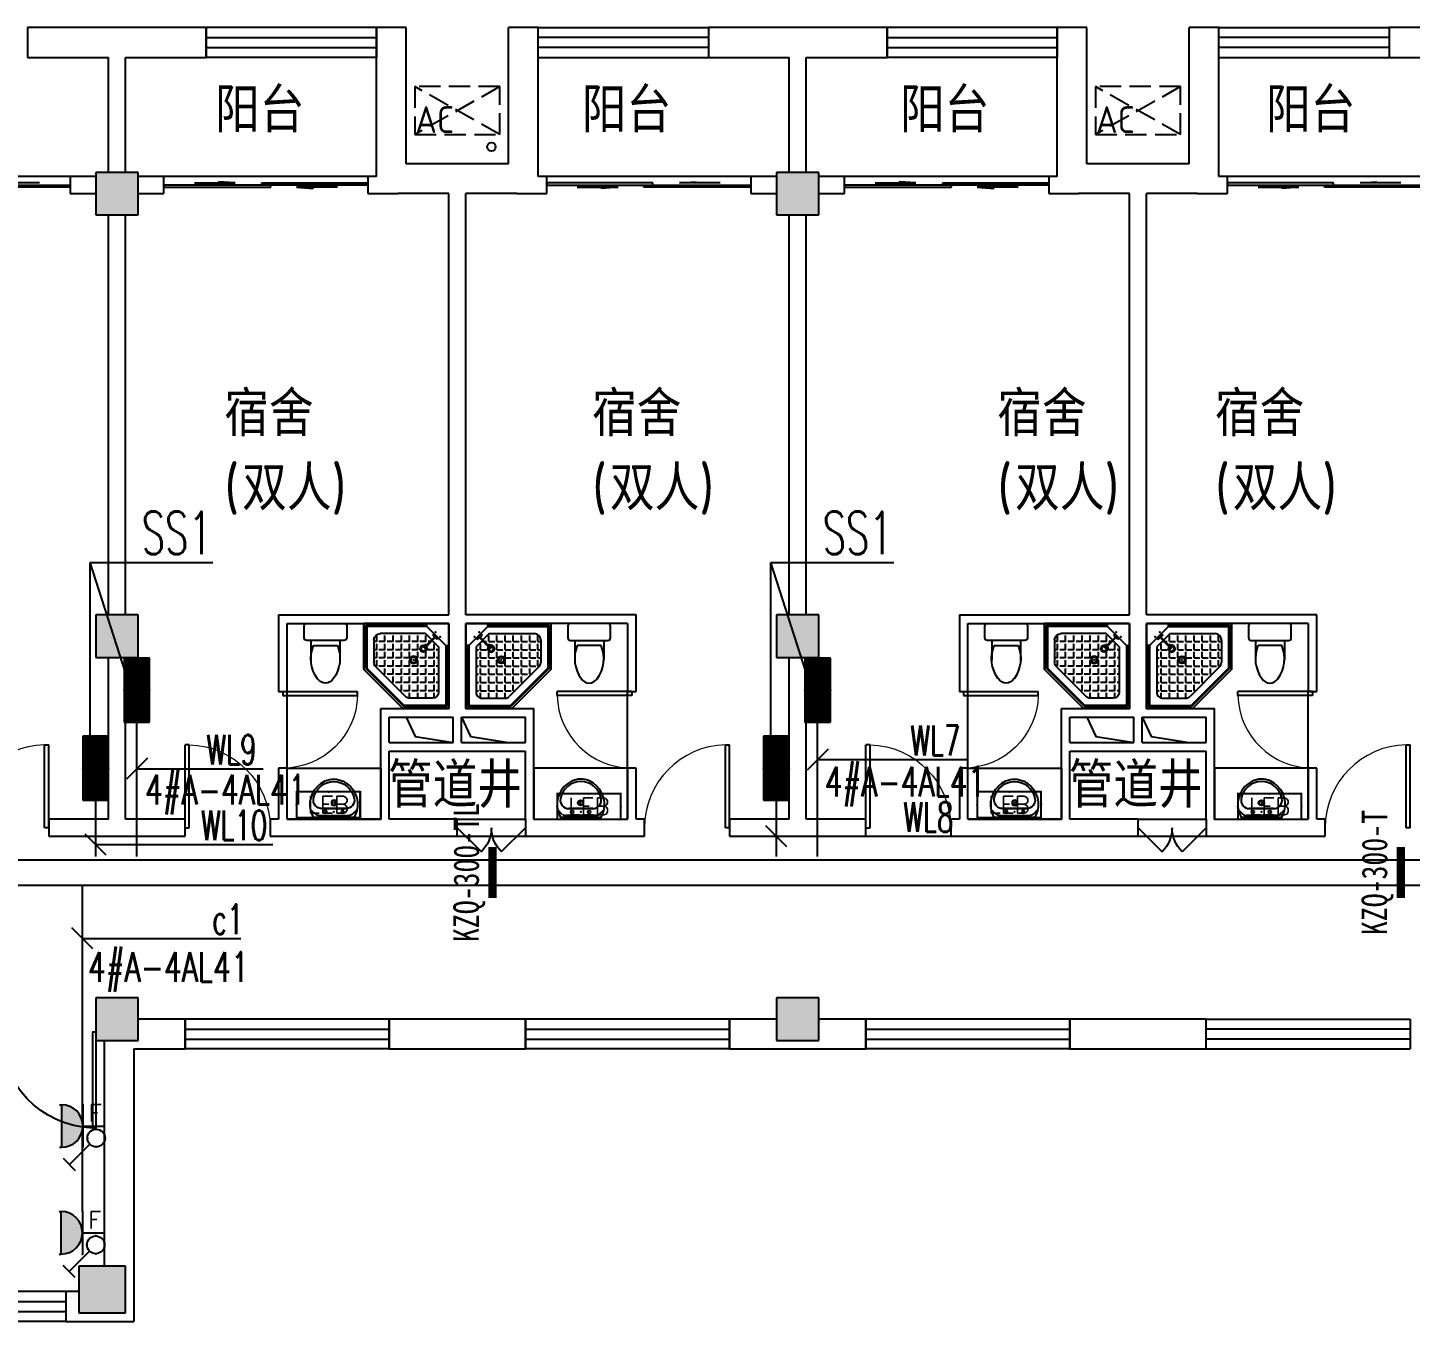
# Model space of a CAD drawing. Extents: x 1725663 to 4653551, y -550461 to 248782.
# Drawn here: x 2075500 to 2091750, y -462437 to -447237 of the extents above; entities that cross this region are included whole.
import ezdxf
from ezdxf.enums import TextEntityAlignment as Align

# ---------------------------------------------------------------- set-up
doc = ezdxf.new("R2010")
doc.units = 0
doc.header["$LTSCALE"] = 1000
doc.linetypes.add('DASH', pattern=[0.35, 0.25, -0.1])
for name, color, linetype in [('0-底图', 7, 'Continuous'), ('0000集水坑', 4, 'Continuous'), ('CABLETRAY', 4, 'Continuous'), ('CLAYER', 7, 'Continuous'), ('COLUMN', 255, 'Continuous'), ('DIM-照明', 3, 'Continuous'), ('DIM-箱柜', 7, 'Continuous'), ('DOOR_FIRE', 4, 'Continuous'), ('EQUIP-插座', 3, 'Continuous'), ('EQUIP-照明', 3, 'Continuous'), ('EQUIP-箱柜', 3, 'Continuous'), ('PUB_HATCH', 8, 'Continuous'), ('PUB_TEXT', 7, 'Continuous'), ('TEL_TEXT', 7, 'Continuous'), ('WALL', 2, 'Continuous'), ('WINDOW', 4, 'Continuous'), ('WIRE-照明', 6, 'Continuous'), ('抗震支吊架', 2, 'Continuous'), ('洁具', 213, 'Continuous'), ('空调外机', 211, 'Continuous')]:
    doc.layers.add(name, color=color, linetype=linetype)
doc.styles.add('_TEL_DIM', font='SIMPLEX', dxfattribs={"width": 0.8, "height": 3.5, "bigfont": 'HZTXT'})
doc.styles.add('kzcad', font='', dxfattribs={"width": 0.8})
doc.styles.get("Standard").update_dxf_attribs({"font": 'geniso.shx', "bigfont": 'hztxt.shx'})
doc.styles.get('kzcad').set_extended_font_data('SimSun')

# ---------------------------------------------------------------- blocks, each defined once
blk = doc.blocks.new('*X490')
at = {"color": 0}
for p, q in [((-250, 33), (-83, 200)), ((-250, 68), (-118, 200)), ((-250, 104), (-154, 200)), ((-250, 139), (-189, 200)), ((-250, 174), (-224, 200)), ((-247, 0), (-47, 200)), ((-212, 0), (-12, 200)), ((-177, 0), (23, 200)), ((-141, 0), (59, 200)), ((-106, 0), (94, 200)), ((-71, 0), (129, 200)), ((-35, 0), (165, 200)), ((0, 0), (200, 200)), ((35, 0), (235, 200)), ((71, 0), (250, 179)), ((106, 0), (250, 144)), ((141, 0), (250, 109)), ((177, 0), (250, 73)), ((212, 0), (250, 38)), ((247, 0), (250, 3))]:
    blk.add_line(p, q, dxfattribs=at)
blk = doc.blocks.new('$equip$00002943')
for p, q in [((-0.75, 0.6), (-0.75, 0)), ((0.75, 0.6), (-0.75, 0.6)), ((0.75, 0), (0.75, 0.6)), ((-0.75, 0), (0.75, 0))]:
    blk.add_line(p, q)
for points, const_width in [([(-0.75, 0.3), (0.75, 0.3)], 0.6), ([(-0.75, 0.6), (-0.75, 0), (0.75, 0), (0.75, 0.6), (-0.75, 0.6), (-0.75, 0)], 0.02)]:
    blk.add_lwpolyline(points, dxfattribs=dict(const_width=const_width))
for p in [(0, 0.6), (-0.75, 0.3), (0, 0), (0.75, 0.3)]:
    blk.add_point(p)
at = {"xscale": 0.00300000000061118, "yscale": 0.00300000000061118, "zscale": 0.00300000000061118}
blk.add_blockref('*X490', (0, 0), dxfattribs=at)
at = {"color": 7, "style": '_TEL_DIM', "flags": 1}
for tag in ['A', 'REMARK']:
    blk.add_attdef(tag, text='', height=0.00002, dxfattribs=at).set_placement((0, 0), align=Align.MIDDLE_CENTER)
blk = doc.blocks.new('$equip$00001764')
for p, q in [((-0.5, 1.05), (-0.5, 1)), ((-0.5, 1), (0.5, 1)), ((0.5, 1.05), (0.5, 1)), ((0.5, 0.5), (-0.5, 0.5)), ((0, 0.5), (0, 0))]:
    blk.add_line(p, q)
blk.add_arc((0, 1), 0.5, 180, 0)
for p in [(-0.5, 0.5), (0.5, 0.5), (0, 0)]:
    blk.add_point(p)
for points in [[(0.433, 0.75), (-0.433, 0.75), (0.5, 1), (-0.5, 1)], [(0.25, 0.567), (-0.25, 0.567), (0.433, 0.75), (-0.433, 0.75)], [(0, 0.5), (0, 0.5), (0.25, 0.567), (-0.25, 0.567)]]:
    blk.add_solid(points)
at = {"color": 7, "style": '_TEL_DIM'}
blk.add_attdef('$TEXT$', text='', height=0.4, dxfattribs=at).set_placement((0.303, 0.211), align=Align.MIDDLE_CENTER)
at = {"color": 7, "style": '_TEL_DIM', "flags": 1}
blk.add_attdef('A', text='', height=0.00002, dxfattribs=at).set_placement((0, 0), align=Align.MIDDLE_CENTER)
blk = doc.blocks.new('$equip$00002327')
for p, q in [((0.147, 0.356), (0.625, 0.833)), ((0.484, 0.975), (0.766, 0.692))]:
    blk.add_line(p, q)
blk.add_circle((0, 0.208), 0.208)
for p in [(0, 0.417), (-0.208, 0.208), (0, 0), (0.208, 0.208)]:
    blk.add_point(p)
at = {"color": 7, "flags": 1}
blk.add_attdef('A', text='', height=0.00002, dxfattribs=at).set_placement((0, 0), align=Align.MIDDLE_CENTER)
blk = doc.blocks.new('$equip$00002908')
for p, q in [((0.75, 0.6), (-0.75, 0.6)), ((-0.75, 0.6), (-0.75, 0)), ((0.75, 0), (0.75, 0.6)), ((-0.75, 0), (0.75, 0))]:
    blk.add_line(p, q)
at = {"const_width": 0.04}
blk.add_lwpolyline([(-0.75, 0.6), (-0.75, 0), (0.75, 0), (0.75, 0.6), (-0.75, 0.6), (-0.75, 0)], dxfattribs=at)
for p in [(0, 0.6), (-0.75, 0.3), (0, 0), (0.75, 0.3)]:
    blk.add_point(p)
at = {"color": 7, "style": '_TEL_DIM'}
blk.add_attdef('$TEXT$', text='', height=0.4, dxfattribs=at).set_placement((0, 0.3), align=Align.MIDDLE_CENTER)
at = {"color": 7, "style": '_TEL_DIM', "flags": 1}
for tag in ['A', 'REMARK']:
    blk.add_attdef(tag, text='', height=0.00002, dxfattribs=at).set_placement((0, 0), align=Align.MIDDLE_CENTER)
blk = doc.blocks.new('2t21gqw')
at = {"layer": '0000集水坑'}
blk.add_circle((20400, 400), 50, dxfattribs=at)
blk = doc.blocks.new('1F平面-CAD导入_dwg_Drawing4_t3_dwg_$plan$00001613-474159-1F-927810-1F')
at = {"layer": '洁具'}
for p, q in [((-200, 170), (-430, 170)), ((-30, 250), (-170, 250)), ((-260, -140), (-260, 140)), ((-200, -170), (-200, -220)), ((-170, -250), (-30, -250))]:
    blk.add_line(p, q, dxfattribs=at)
for points in [[(-200, 220), (-200, 170), (-200, -170), (-430, -170)], [(0, -220), (0, 220)]]:
    blk.add_lwpolyline(points, dxfattribs=at)
for centre, radius, start, end in [((-413, -227), 398, 67.4505, 126.6381), ((-170, 220), 30, 90, 180), ((-30, 220), 30, 0, 90), ((-590, 0), 110, 123.4509, 236.5491), ((-413, 227), 398, 233.3619, 292.5495), ((-170, -220), 30, 180, 270), ((-30, -220), 30, 270, 0)]:
    blk.add_arc(centre, radius, start, end, dxfattribs=at)
blk = doc.blocks.new('$lvtry$00000169')
at = {"color": 0}
for p, q in [((259, -36), (259, 0)), ((259, -36), (36, -259)), ((276, -120), (120, -276)), ((144, -151), (291, -298)), ((151, -144), (298, -291)), ((259, -24), (976, -24)), ((259, -36), (964, -36)), ((270, -213), (270, -143)), ((276, -120), (808, -120)), ((366, -213), (366, -143)), ((462, -213), (462, -143)), ((558, -213), (558, -143)), ((655, -213), (655, -143)), ((751, -213), (751, -143)), ((847, -213), (847, -143)), ((964, -36), (976, -24)), ((964, -36), (964, -525)), ((976, -24), (976, -530)), ((36, -259), (0, -259)), ((24, -259), (24, -976)), ((36, -259), (36, -964)), ((120, -276), (120, -808)), ((120, -309), (147, -309)), ((173, -309), (173, -239)), ((173, -309), (243, -309)), ((183, -213), (205, -213)), ((220, -213), (243, -213)), ((270, -213), (340, -213)), ((270, -263), (270, -239)), ((334, -309), (340, -309)), ((366, -213), (436, -213)), ((366, -309), (366, -239)), ((366, -309), (436, -309)), ((462, -213), (532, -213)), ((462, -309), (462, -239)), ((462, -309), (532, -309)), ((558, -213), (628, -213)), ((558, -309), (558, -239)), ((558, -309), (628, -309)), ((655, -213), (725, -213)), ((655, -309), (655, -239)), ((655, -309), (725, -309)), ((751, -213), (821, -213)), ((751, -309), (751, -239)), ((751, -309), (821, -309)), ((847, -213), (880, -213)), ((847, -309), (847, -239)), ((847, -309), (880, -309)), ((880, -192), (880, -460)), ((120, -405), (147, -405)), ((173, -405), (173, -335)), ((173, -405), (243, -405)), ((173, -501), (173, -431)), ((270, -405), (270, -335)), ((270, -405), (340, -405)), ((270, -501), (270, -431)), ((366, -405), (366, -335)), ((366, -405), (379, -405)), ((366, -501), (366, -431)), ((462, -405), (462, -335)), ((462, -405), (532, -405)), ((462, -501), (462, -431)), ((558, -405), (558, -335)), ((558, -405), (628, -405)), ((558, -501), (558, -431)), ((655, -405), (655, -335)), ((655, -405), (725, -405)), ((655, -501), (655, -431)), ((751, -405), (751, -335)), ((751, -405), (821, -405)), ((751, -501), (751, -431)), ((847, -405), (847, -335)), ((847, -405), (880, -405)), ((847, -501), (847, -431)), ((120, -501), (147, -501)), ((120, -598), (147, -598)), ((173, -501), (243, -501)), ((173, -598), (173, -528)), ((173, -598), (243, -598)), ((173, -694), (173, -624)), ((270, -501), (340, -501)), ((270, -598), (270, -528)), ((270, -598), (340, -598)), ((270, -694), (270, -624)), ((366, -501), (436, -501)), ((366, -598), (366, -528)), ((366, -598), (436, -598)), ((366, -694), (366, -624)), ((462, -501), (532, -501)), ((462, -598), (462, -528)), ((462, -598), (532, -598)), ((462, -694), (462, -624)), ((859, -511), (511, -859)), ((964, -525), (525, -964)), ((976, -530), (530, -976)), ((558, -501), (628, -501)), ((558, -598), (558, -528)), ((558, -598), (628, -598)), ((558, -694), (558, -624)), ((655, -501), (725, -501)), ((655, -598), (655, -528)), ((655, -598), (725, -598)), ((655, -694), (655, -624)), ((751, -501), (821, -501)), ((751, -598), (751, -528)), ((751, -598), (773, -598)), ((847, -501), (867, -501)), ((964, -525), (976, -530)), ((120, -694), (147, -694)), ((120, -790), (147, -790)), ((173, -694), (243, -694)), ((173, -790), (173, -720)), ((173, -790), (243, -790)), ((270, -694), (340, -694)), ((270, -790), (270, -720)), ((270, -790), (340, -790)), ((366, -694), (436, -694)), ((366, -790), (366, -720)), ((366, -790), (436, -790)), ((462, -694), (532, -694)), ((462, -790), (462, -720)), ((462, -790), (532, -790)), ((558, -694), (628, -694)), ((558, -790), (558, -720)), ((558, -790), (580, -790)), ((655, -694), (676, -694)), ((36, -964), (24, -976)), ((36, -964), (525, -964)), ((173, -878), (173, -816)), ((192, -880), (460, -880)), ((270, -880), (270, -816)), ((366, -880), (366, -816)), ((462, -880), (462, -816)), ((525, -964), (530, -976)), ((24, -976), (530, -976))]:
    blk.add_line(p, q, dxfattribs=at)
blk.add_lwpolyline([(0, 0), (0, -1000), (540, -1000), (1000, -540), (1000, 0)], close=True)
for points in [[(0, 0), (0, -1000)], [(0, 0), (1000, 0)], [(1000, 0), (1000, -540)], [(136, -190), (148, -178), (132, -162), (121, -174)], [(190, -136), (178, -148), (162, -132), (174, -121)], [(1000, -540), (540, -1000)], [(0, -1000), (540, -1000)]]:
    blk.add_lwpolyline(points, close=True, dxfattribs=at)
for radius in [43.8, 31.1]:
    blk.add_circle((416, -428), radius, dxfattribs=at)
for centre, radius, start, end in [((808, -192), 72, 0, 90), ((296, -296), 40.6, 142.583, 128.4197), ((296, -296), 28.6, 145.828, 125.6599), ((808, -460), 72, 315, 0), ((192, -808), 72, 180, 270), ((460, -808), 72, 270, 315)]:
    blk.add_arc(centre, radius, start, end, dxfattribs=at)
for p in [(103, -156, 0), (156, -102, 0), (416, -428, 0)]:
    blk.add_point(p, dxfattribs=at)
blk = doc.blocks.new('$lvtry$00000178')
at = {"color": 0}
for p, q in [((-238, 0), (238, 0)), ((-214, -36), (-272, -91)), ((-180, -23), (180, -23)), ((-142, -105), (140, -105)), ((140, -105), (-142, -105)), ((216, -37), (268, -91))]:
    blk.add_line(p, q, dxfattribs=at)
blk.add_lwpolyline([(-104, -430, 0.224698), (110, -425, 0.348046), (269, -79), (239, 0), (-241, 0), (-271, -79, 0.356844)], format="xyb", close=True, dxfattribs=at)
for centre, radius in [((-100, -65), 16.3), ((1, -172), 31.6), ((100, -65), 16.3)]:
    blk.add_circle(centre, radius, dxfattribs=at)
at = {"color": 0, "lineweight": 13}
blk.add_circle((1, -172), 23, dxfattribs=at)
at = {"color": 0}
for centre, radius, start, end in [((-142, -205), 100, 90, 190.5602), ((-180, -73), 50, 90, 133.181), ((140, -205), 100, 349.4398, 90), ((180, -73), 50, 44.5607, 90), ((-1, -179), 243, 190.5602, 349.4398)]:
    blk.add_arc(centre, radius, start, end, dxfattribs=at)
for p in [(0, -65), (1, -172)]:
    blk.add_point(p, dxfattribs=at)
blk = doc.blocks.new('A$C70365C93')
at = {"layer": '洁具'}
blk.add_lwpolyline([(-1900, 2300), (-1900, 1700), (-800, 1700), (-800, 2300)], close=True, dxfattribs=at)
blk.add_blockref('$lvtry$00000178', (-1350, 2280), dxfattribs=at)
at = {"layer": '洁具', "rotation": 180}
blk.add_blockref('$lvtry$00000169', (0, 0), dxfattribs=at)
at = {"layer": '洁具', "extrusion": (0, 0, -1), "xscale": -1, "zscale": -1, "rotation": 90}
blk.add_blockref('1F平面-CAD导入_dwg_Drawing4_t3_dwg_$plan$00001613-474159-1F-927810-1F', (1450, 0), dxfattribs=at)
blk = doc.blocks.new('A$Cf5a72a1b')
at = {"layer": '空调外机', "linetype": 'DASH'}
for p, q in [((1000, 563), (0, 0)), ((1000, 0), (0, 563))]:
    blk.add_line(p, q, dxfattribs=at)
blk.add_lwpolyline([(1000, 563), (0, 563), (0, 0), (1000, 0)], close=True, dxfattribs=at)
at = {"layer": 'PUB_TEXT'}
blk.add_text('AC', height=315, dxfattribs=at).set_placement((5, 18))
blk = doc.blocks.new('$WINLIB2D$00000001')
at = {"color": 0}
for points in [[(-0.5, 0.5), (-0.5, -0.5)], [(-0.5, 0.5), (0.5, 0.5)], [(0.5, -0.5), (0.5, 0.5)], [(0.5, 0.1667), (-0.5, 0.1667)], [(0.5, -0.1667), (-0.5, -0.1667)], [(-0.5, -0.5), (0.5, -0.5)]]:
    blk.add_lwpolyline(points, dxfattribs=at)
blk = doc.blocks.new('$DorLib2D$00000131')
at = {"color": 0, "linetype": 'Continuous'}
for p, q in [((0.15, 0.125), (0.2319, 0.1973)), ((0.2319, 0.1973), (0.2319, 0.125)), ((-0.5, 0.125), (-0.5, 0)), ((0.0192, 0.125), (-0.5, 0.125)), ((0.0192, 0), (0.0192, 0.125)), ((0.35, 0.125), (0.15, 0.125)), ((-0.5, 0), (0.0192, 0)), ((-0.024, 0), (0.5, 0)), ((-0.024, -0.125), (-0.024, 0)), ((0.5, 0), (0.5, -0.125)), ((-0.35, -0.125), (-0.15, -0.125)), ((-0.2319, -0.1973), (-0.2319, -0.125)), ((-0.15, -0.125), (-0.2319, -0.1973)), ((0.5, -0.125), (-0.024, -0.125))]:
    blk.add_line(p, q, dxfattribs=at)
blk = doc.blocks.new('$DorLib2D$00000225')
at = {"color": 0}
for p, q in [((0.475, -0.001), (0.475, 0.752)), ((0.475, 0.752), (0.5, 0.752)), ((0.5, -0.001), (0.5, 0.752)), ((-0.5, 0), (-0.5, 0.252)), ((-0.475, 0.252), (-0.5, 0.252)), ((-0.475, 0), (-0.475, 0.252)), ((-0.475, 0), (-0.5, 0)), ((0.475, -0.001), (0.5, -0.001))]:
    blk.add_line(p, q, dxfattribs=at)
for centre, radius, start, end in [((0.505, -0.002), 0.755, 92.2493, 179.7238), ((-0.501, 0.003), 0.251, 359.7899, 84.0974)]:
    blk.add_arc(centre, radius, start, end, dxfattribs=at)
blk = doc.blocks.new('$DorLib2D$00000116')
at = {"color": 0}
for p, q in [((-0.5, 0), (-0.146, 0.354)), ((0.5, 0), (0.146, 0.354))]:
    blk.add_line(p, q, dxfattribs=at)
for centre, start, end in [((-0.5, 0), 0, 45), ((0.5, 0), 135, 180)]:
    blk.add_arc(centre, 0.5, start, end, dxfattribs=at)
blk = doc.blocks.new('$DorLib2D$00000001')
for p, q in [((0.45, 0.975), (0.5, 0.975)), ((0.45, 0), (0.45, 0.975)), ((0.5, 0), (0.5, 0.975)), ((0.5, 0), (0.45, 0))]:
    blk.add_line(p, q)
at = {"lineweight": 13}
blk.add_arc((0.475, 0), 0.975, 91.4693, 180, dxfattribs=at)
blk = doc.blocks.new('gkhkjk')
at = {"layer": 'PUB_HATCH'}
for points in [[(1513557, -367803.8), (1513057, -367803.8), (1513057, -368303.8), (1513557, -368303.8)], [(1521557, -367803.8), (1521057, -367803.8), (1521057, -368303.8), (1521557, -368303.8)], [(1513557, -373003.8), (1513057, -373003.8), (1513057, -373503.8), (1513557, -373503.8)], [(1521557, -373003.8), (1521057, -373003.8), (1521057, -373503.8), (1521557, -373503.8)], [(1513557, -377503.8), (1513057, -377503.8), (1513057, -378003.8), (1513557, -378003.8)], [(1521557, -377503.8), (1521057, -377503.8), (1521057, -378003.8), (1521557, -378003.8)], [(1513407, -380653.8), (1512857, -380653.8), (1512857, -381203.8), (1513407, -381203.8)]]:
    blk.add_hatch(color=256, dxfattribs=at).paths.add_polyline_path(points)
for points in [[(1516707, -374203.8), (1516810.6, -374434.1), (1517257, -374503.8)], [(1517357, -374203.8), (1517460.6, -374434.1), (1517907, -374503.8)], [(1524707, -374203.8), (1524810.6, -374434.1), (1525257, -374503.8)], [(1525357, -374203.8), (1525460.6, -374434.1), (1525907, -374503.8)]]:
    blk.add_lwpolyline(points)
at = {"layer": 'COLUMN'}
for p, q in [((1513557, -367803.8), (1513057, -367803.8)), ((1513057, -367803.8), (1513057, -368303.8)), ((1513557, -368303.8), (1513557, -367803.8)), ((1521557, -367803.8), (1521057, -367803.8)), ((1521057, -367803.8), (1521057, -368303.8)), ((1521557, -368303.8), (1521557, -367803.8)), ((1513057, -368303.8), (1513557, -368303.8)), ((1521057, -368303.8), (1521557, -368303.8)), ((1513557, -373003.8), (1513057, -373003.8)), ((1513057, -373003.8), (1513057, -373503.8)), ((1513557, -373503.8), (1513557, -373003.8)), ((1521557, -373003.8), (1521057, -373003.8)), ((1521057, -373003.8), (1521057, -373503.8)), ((1521557, -373503.8), (1521557, -373003.8)), ((1513057, -373503.8), (1513557, -373503.8)), ((1521057, -373503.8), (1521557, -373503.8)), ((1513557, -377503.8), (1513057, -377503.8)), ((1513057, -377503.8), (1513057, -378003.8)), ((1513557, -378003.8), (1513557, -377503.8)), ((1521557, -377503.8), (1521057, -377503.8)), ((1521057, -377503.8), (1521057, -378003.8)), ((1521557, -378003.8), (1521557, -377503.8)), ((1513057, -378003.8), (1513557, -378003.8)), ((1521057, -378003.8), (1521557, -378003.8)), ((1513407, -380653.8), (1512857, -380653.8)), ((1512857, -380653.8), (1512857, -381203.8)), ((1513407, -381203.8), (1513407, -380653.8)), ((1512857, -381203.8), (1513407, -381203.8))]:
    blk.add_line(p, q, dxfattribs=at)
at = {"layer": 'DOOR_FIRE'}
for p, q in [((1517307, -375403.8), (1518107, -375403.8)), ((1525307, -375403.8), (1526107, -375403.8)), ((1517307, -375603.8), (1518107, -375603.8)), ((1525307, -375603.8), (1526107, -375603.8))]:
    blk.add_line(p, q, dxfattribs=at)
at = {"layer": 'WALL'}
for p, q in [((1513307, -366103.8), (1512257, -366103.8)), ((1512257, -366103.8), (1512257, -366453.8)), ((1514357, -366103.8), (1513307, -366103.8)), ((1514357, -366453.8), (1514357, -366103.8)), ((1516707, -366103.8), (1516357, -366103.8)), ((1516357, -366103.8), (1516357, -366453.8)), ((1516707, -367703.8), (1516707, -366103.8)), ((1517907, -367703.8), (1517907, -366103.8)), ((1518257, -366103.8), (1517907, -366103.8)), ((1518257, -366453.8), (1518257, -366103.8)), ((1521307, -366103.8), (1520257, -366103.8)), ((1520257, -366103.8), (1520257, -366453.8)), ((1522357, -366103.8), (1521307, -366103.8)), ((1522357, -366453.8), (1522357, -366103.8)), ((1524707, -366103.8), (1524357, -366103.8)), ((1524357, -366103.8), (1524357, -366453.8)), ((1524707, -367703.8), (1524707, -366103.8)), ((1526257, -366103.8), (1525907, -366103.8)), ((1525907, -367703.8), (1525907, -366103.8)), ((1526257, -366453.8), (1526257, -366103.8)), ((1529307, -366103.8), (1528257, -366103.8)), ((1528257, -366103.8), (1528257, -366453.8)), ((1512257, -366453.8), (1513207, -366453.8)), ((1513207, -367803.8), (1513207, -366453.8)), ((1513407, -366453.8), (1514357, -366453.8)), ((1513407, -367803.8), (1513407, -366453.8)), ((1516357, -367853.8), (1516357, -366453.8)), ((1518257, -367853.8), (1518257, -366453.8)), ((1520257, -366453.8), (1521207, -366453.8)), ((1521207, -367803.8), (1521207, -366453.8)), ((1521407, -366453.8), (1522357, -366453.8)), ((1521407, -367803.8), (1521407, -366453.8)), ((1524357, -367853.8), (1524357, -366453.8)), ((1526257, -367853.8), (1526257, -366453.8)), ((1528257, -366453.8), (1529207, -366453.8)), ((1517307, -367703.8), (1516707, -367703.8)), ((1517907, -367703.8), (1517307, -367703.8)), ((1525307, -367703.8), (1524707, -367703.8)), ((1525907, -367703.8), (1525307, -367703.8)), ((1513057, -367853.8), (1512757, -367853.8)), ((1512757, -367853.8), (1512757, -368053.8)), ((1513857, -367853.8), (1513557, -367853.8)), ((1513857, -368053.8), (1513857, -367853.8)), ((1516357, -367853.8), (1516257, -367853.8)), ((1516257, -367853.8), (1516257, -368053.8)), ((1518357, -367853.8), (1518257, -367853.8)), ((1518357, -368053.8), (1518357, -367853.8)), ((1521057, -367853.8), (1520757, -367853.8)), ((1520757, -367853.8), (1520757, -368053.8)), ((1521857, -367853.8), (1521557, -367853.8)), ((1521857, -368053.8), (1521857, -367853.8)), ((1524357, -367853.8), (1524257, -367853.8)), ((1524257, -367853.8), (1524257, -368053.8)), ((1526357, -367853.8), (1526257, -367853.8)), ((1526357, -368053.8), (1526357, -367853.8)), ((1512757, -368053.8), (1513057, -368053.8)), ((1513557, -368053.8), (1513857, -368053.8)), ((1516257, -368053.8), (1516607, -368053.8)), ((1517207, -368053.8), (1516607, -368053.8)), ((1517207, -373003.8), (1517207, -368053.8)), ((1518007, -368053.8), (1517407, -368053.8)), ((1517407, -373003.8), (1517407, -368053.8)), ((1518007, -368053.8), (1518357, -368053.8)), ((1520757, -368053.8), (1521057, -368053.8)), ((1521557, -368053.8), (1521857, -368053.8)), ((1524257, -368053.8), (1524607, -368053.8)), ((1525207, -368053.8), (1524607, -368053.8)), ((1525207, -373003.8), (1525207, -368053.8)), ((1526007, -368053.8), (1525407, -368053.8)), ((1525407, -373003.8), (1525407, -368053.8)), ((1526007, -368053.8), (1526357, -368053.8)), ((1513207, -373003.8), (1513207, -368303.8)), ((1513407, -373003.8), (1513407, -368303.8)), ((1521207, -373003.8), (1521207, -368303.8)), ((1521407, -373003.8), (1521407, -368303.8)), ((1515207, -373003.8), (1517207, -373003.8)), ((1515207, -373003.8), (1515207, -373903.8)), ((1519407, -373003.8), (1517407, -373003.8)), ((1519407, -373903.8), (1519407, -373003.8)), ((1523207, -373003.8), (1525207, -373003.8)), ((1523207, -373003.8), (1523207, -373903.8)), ((1527407, -373003.8), (1525407, -373003.8)), ((1527407, -373903.8), (1527407, -373003.8)), ((1515307, -373103.8), (1517207, -373103.8)), ((1515307, -373903.8), (1515307, -373103.8)), ((1517207, -374103.8), (1517207, -373103.8)), ((1517407, -374103.8), (1517407, -373103.8)), ((1519307, -373103.8), (1517407, -373103.8)), ((1519307, -373103.8), (1519307, -373903.8)), ((1523307, -373103.8), (1525207, -373103.8)), ((1523307, -373903.8), (1523307, -373103.8)), ((1525207, -374103.8), (1525207, -373103.8)), ((1525407, -374103.8), (1525407, -373103.8)), ((1527307, -373103.8), (1525407, -373103.8)), ((1527307, -373103.8), (1527307, -373903.8)), ((1513207, -375403.8), (1513207, -373503.8)), ((1513407, -375403.8), (1513407, -373503.8)), ((1521207, -375403.8), (1521207, -373503.8)), ((1521407, -375403.8), (1521407, -373503.8)), ((1515207, -373903.8), (1515307, -373903.8)), ((1519307, -373903.8), (1519407, -373903.8)), ((1523207, -373903.8), (1523307, -373903.8)), ((1527307, -373903.8), (1527407, -373903.8)), ((1516407, -374103.8), (1517207, -374103.8)), ((1516407, -374603.8), (1516407, -374103.8)), ((1516507, -374203.8), (1517257, -374203.8)), ((1516507, -374503.8), (1516507, -374203.8)), ((1517257, -374503.8), (1517257, -374203.8)), ((1517357, -374203.8), (1518107, -374203.8)), ((1517357, -374503.8), (1517357, -374203.8)), ((1517407, -374103.8), (1518207, -374103.8)), ((1518107, -374503.8), (1518107, -374203.8)), ((1518207, -374603.8), (1518207, -374103.8)), ((1524407, -374103.8), (1525207, -374103.8)), ((1524407, -374603.8), (1524407, -374103.8)), ((1524507, -374203.8), (1525257, -374203.8)), ((1524507, -374503.8), (1524507, -374203.8)), ((1525257, -374503.8), (1525257, -374203.8)), ((1525357, -374203.8), (1526107, -374203.8)), ((1525357, -374503.8), (1525357, -374203.8)), ((1525407, -374103.8), (1526207, -374103.8)), ((1526107, -374503.8), (1526107, -374203.8)), ((1526207, -374603.8), (1526207, -374103.8)), ((1516507, -374503.8), (1517257, -374503.8)), ((1517357, -374503.8), (1518107, -374503.8)), ((1524507, -374503.8), (1525257, -374503.8)), ((1525357, -374503.8), (1526107, -374503.8)), ((1516407, -375403.8), (1516407, -374603.8)), ((1516507, -374603.8), (1517307, -374603.8)), ((1516507, -375403.8), (1516507, -374603.8)), ((1517307, -374603.8), (1518107, -374603.8)), ((1518107, -375403.8), (1518107, -374603.8)), ((1518207, -375403.8), (1518207, -374603.8)), ((1524407, -375403.8), (1524407, -374603.8)), ((1524507, -374603.8), (1525307, -374603.8)), ((1524507, -375403.8), (1524507, -374603.8)), ((1525307, -374603.8), (1526107, -374603.8)), ((1526107, -375403.8), (1526107, -374603.8)), ((1526207, -375403.8), (1526207, -374603.8)), ((1515307, -374803.8), (1515207, -374803.8)), ((1515207, -374803.8), (1515207, -375403.8)), ((1515307, -375403.8), (1515307, -374803.8)), ((1519407, -374803.8), (1519307, -374803.8)), ((1519307, -374803.8), (1519307, -375403.8)), ((1519407, -375403.8), (1519407, -374803.8)), ((1523307, -374803.8), (1523207, -374803.8)), ((1523207, -374803.8), (1523207, -375403.8)), ((1523307, -375403.8), (1523307, -374803.8)), ((1527407, -374803.8), (1527307, -374803.8)), ((1527307, -374803.8), (1527307, -375403.8)), ((1527407, -375403.8), (1527407, -374803.8)), ((1513207, -375403.8), (1512507, -375403.8)), ((1512507, -375403.8), (1512507, -375603.8)), ((1514107, -375403.8), (1513407, -375403.8)), ((1514107, -375603.8), (1514107, -375403.8)), ((1515207, -375403.8), (1515107, -375403.8)), ((1515107, -375403.8), (1515107, -375603.8)), ((1515307, -375403.8), (1516407, -375403.8)), ((1517307, -375403.8), (1516507, -375403.8)), ((1517307, -375603.8), (1517307, -375403.8)), ((1518107, -375403.8), (1518107, -375603.8)), ((1518207, -375403.8), (1519307, -375403.8)), ((1519507, -375403.8), (1519407, -375403.8)), ((1519507, -375603.8), (1519507, -375403.8)), ((1521207, -375403.8), (1520507, -375403.8)), ((1520507, -375403.8), (1520507, -375603.8)), ((1522107, -375403.8), (1521407, -375403.8)), ((1522107, -375603.8), (1522107, -375403.8)), ((1523207, -375403.8), (1523107, -375403.8)), ((1523107, -375403.8), (1523107, -375603.8)), ((1523307, -375403.8), (1524407, -375403.8)), ((1525307, -375403.8), (1524507, -375403.8)), ((1525307, -375603.8), (1525307, -375403.8)), ((1526107, -375403.8), (1526107, -375603.8)), ((1526207, -375403.8), (1527307, -375403.8)), ((1527507, -375403.8), (1527407, -375403.8)), ((1527507, -375603.8), (1527507, -375403.8)), ((1512507, -375603.8), (1513307, -375603.8)), ((1513307, -375603.8), (1514107, -375603.8)), ((1515107, -375603.8), (1515207, -375603.8)), ((1515207, -375603.8), (1516407, -375603.8)), ((1516407, -375603.8), (1517307, -375603.8)), ((1518107, -375603.8), (1518207, -375603.8)), ((1518207, -375603.8), (1519407, -375603.8)), ((1519407, -375603.8), (1519507, -375603.8)), ((1520507, -375603.8), (1521307, -375603.8)), ((1521307, -375603.8), (1522107, -375603.8)), ((1523107, -375603.8), (1523207, -375603.8)), ((1523207, -375603.8), (1524407, -375603.8)), ((1524407, -375603.8), (1525307, -375603.8)), ((1526107, -375603.8), (1526207, -375603.8)), ((1526207, -375603.8), (1527407, -375603.8)), ((1527407, -375603.8), (1527507, -375603.8)), ((1514107, -377753.8), (1513557, -377753.8)), ((1514107, -378103.8), (1514107, -377753.8)), ((1518107, -377753.8), (1516507, -377753.8)), ((1516507, -377753.8), (1516507, -378103.8)), ((1518107, -378103.8), (1518107, -377753.8)), ((1521057, -377753.8), (1520507, -377753.8)), ((1520507, -377753.8), (1520507, -378103.8)), ((1522107, -377753.8), (1521557, -377753.8)), ((1522107, -378103.8), (1522107, -377753.8)), ((1526107, -377753.8), (1524507, -377753.8)), ((1524507, -377753.8), (1524507, -378103.8)), ((1526107, -378103.8), (1526107, -377753.8)), ((1513157, -378003.8), (1513157, -380653.8)), ((1513507, -378103.8), (1514107, -378103.8)), ((1513507, -378103.8), (1513507, -381303.8)), ((1516507, -378103.8), (1518107, -378103.8)), ((1520507, -378103.8), (1521307, -378103.8)), ((1521307, -378103.8), (1522107, -378103.8)), ((1524507, -378103.8), (1526107, -378103.8)), ((1512857, -380953.8), (1512706, -380953.8)), ((1512706, -380953.8), (1512706, -381303.8)), ((1512706, -381303.8), (1513507, -381303.8))]:
    blk.add_line(p, q, dxfattribs=at)
at = {"layer": 'WINDOW'}
for p, q in [((1512757, -367853.8), (1510357, -367853.8)), ((1516257, -367853.8), (1513857, -367853.8)), ((1520757, -367853.8), (1518357, -367853.8)), ((1524257, -367853.8), (1521857, -367853.8)), ((1528757, -367853.8), (1526357, -367853.8)), ((1515307, -374803.8), (1515307, -373903.8)), ((1519307, -374803.8), (1519307, -373903.8)), ((1523307, -374803.8), (1523307, -373903.8)), ((1527307, -374803.8), (1527307, -373903.8))]:
    blk.add_line(p, q, dxfattribs=at)
for name, p in [('A$Cf5a72a1b', (1516807.5, -367360)), ('A$Cf5a72a1b', (1524807.5, -367360)), ('2t21gqw', (1497307, -367903.8))]:
    blk.add_blockref(name, p)
at = {"xscale": -1, "rotation": 180}
for p in [(1517207, -373103.8), (1525207, -373103.8)]:
    blk.add_blockref('A$C70365C93', p, dxfattribs=at)
at = {"rotation": 180}
for p in [(1517407, -373103.8), (1525407, -373103.8)]:
    blk.add_blockref('A$C70365C93', p, dxfattribs=at)
at = {"layer": 'DOOR_FIRE', "xscale": 800, "yscale": -800, "zscale": 200}
for p in [(1517707, -375503.8), (1525707, -375503.8)]:
    blk.add_blockref('$DorLib2D$00000116', p, dxfattribs=at)
at = {"layer": 'DOOR_FIRE', "xscale": -1500, "yscale": 1500, "zscale": 200, "rotation": 180}
blk.add_blockref('$DorLib2D$00000225', (1512307, -377903.8), dxfattribs=at)
at = {"layer": 'WINDOW'}
for name, p, xscale, yscale, zscale, rotation in [('$WINLIB2D$00000001', (1515357, -366278.8), 2000, 350, 2000, 180.0000000000061), ('$WINLIB2D$00000001', (1519257, -366278.8), -2000, 350, -2000, 180), ('$WINLIB2D$00000001', (1523357, -366278.8), 2000, 350, 2000, 180.000000000002), ('$WINLIB2D$00000001', (1527257, -366278.8), -2000, 350, -2000, 180), ('$DorLib2D$00000131', (1511557, -367953.8), -2400, -200, -2400, 180), ('$DorLib2D$00000131', (1515057, -367953.8), 2400, -200, 2400, 180), ('$DorLib2D$00000131', (1519557, -367953.8), -2400, -200, -2400, 180), ('$DorLib2D$00000131', (1523057, -367953.8), 2400, -200, 2400, 180), ('$DorLib2D$00000131', (1527557, -367953.8), -2400, -200, -2400, 180), ('$DorLib2D$00000001', (1515257, -374353.8), 900, -900, 900, 90), ('$DorLib2D$00000001', (1519357, -374353.8), 900, 900, 900, 90), ('$DorLib2D$00000001', (1523257, -374353.8), 900, -900, 900, 90), ('$DorLib2D$00000001', (1527357, -374353.8), 900, 900, 900, 90), ('$WINLIB2D$00000001', (1515307, -377928.8), -2400, -350, -2400, 359.9999999999807), ('$WINLIB2D$00000001', (1519307, -377928.8), -2400, -350, -2400, 359.9999999999807), ('$WINLIB2D$00000001', (1523307, -377928.8), -2400, -350, -2400, 359.9999999999812), ('$WINLIB2D$00000001', (1512006, -381128.8), 1400, -350, 1400, 180)]:
    blk.add_blockref(name, p, dxfattribs=dict(at, xscale=xscale, yscale=yscale, zscale=zscale, rotation=rotation))
for name, p, xscale, yscale, zscale in [('$DorLib2D$00000001', (1512007, -375503.8), 1000, 1000, 1000), ('$DorLib2D$00000001', (1514607, -375503.8), -1000, 1000, -1000), ('$DorLib2D$00000001', (1520007, -375503.8), 1000, 1000, 1000), ('$DorLib2D$00000001', (1522607, -375503.8), -1000, 1000, -1000), ('$DorLib2D$00000001', (1528007, -375503.8), 1000, 1000, 1000), ('$WINLIB2D$00000001', (1527307, -377928.8), 2400, -350, 2400)]:
    blk.add_blockref(name, p, dxfattribs=dict(at, xscale=xscale, yscale=yscale, zscale=zscale))
at = {"layer": 'CLAYER'}
for p in [(1516492.3, -375266.8), (1524492.3, -375266.8)]:
    blk.add_text('管道井', height=525, dxfattribs=at).set_placement(p)
at = {"layer": 'PUB_TEXT'}
for s, p in [('阳台', (1514460.7, -367335.7)), ('阳台', (1518771.3, -367335.7)), ('阳台', (1522510.3, -367335.7)), ('阳台', (1526811, -367335.7)), ('宿舍', (1514568.4, -370903.5)), ('宿舍', (1518890.6, -370903.5)), ('宿舍', (1523652.3, -370903.5)), ('宿舍', (1526211.1, -370903.5)), ('(', (1514568.4, -371775.6)), ('双人', (1514778.4, -371775.6)), (')', (1515828.4, -371775.6)), ('(', (1518890.6, -371775.6)), ('双人', (1519100.6, -371775.6)), (')', (1520150.6, -371775.6)), ('(', (1523652.3, -371775.6)), ('双人', (1523862.3, -371775.6)), (')', (1524912.3, -371775.6)), ('(', (1526211.1, -371775.6)), ('双人', (1526421.1, -371775.6)), (')', (1527471.1, -371775.6))]:
    blk.add_text(s, height=525, dxfattribs=at).set_placement(p)

msp = doc.modelspace()

# ---------------------------------------------------------------- linework, layer by layer
at = {"layer": 'CABLETRAY'}
for p, q in [((2069691, -457014), (2156280, -457014)), ((2069691, -457014), (2156280, -457014)), ((2156280, -457314), (2069691, -457314)), ((2156280, -457314), (2069691, -457314))]:
    msp.add_line(p, q, dxfattribs=at)
at = {"layer": 'DIM-照明'}
for p, q in [((2084907, -455713), (2084660, -455961)), ((2084907, -455713), (2084660, -455961)), ((2076907, -455820), (2076660, -456068)), ((2076907, -455820), (2076660, -456068)), ((2084424, -456861), (2084176, -456613)), ((2084424, -456861), (2084176, -456613)), ((2076424, -456959), (2076176, -456711)), ((2076424, -456959), (2076176, -456711)), ((2076268, -458061), (2076021, -457814)), ((2076268, -458061), (2076021, -457814))]:
    msp.add_line(p, q, dxfattribs=at)
for points in [[(2076784, -455944), (2077516, -455944)], [(2076784, -455944), (2077516, -455944)], [(2077516, -455944), (2078267, -455944)], [(2077516, -455944), (2078267, -455944)], [(2084784, -455837), (2085790, -455837)], [(2084784, -455837), (2085790, -455837)], [(2085790, -455837), (2086551, -455837)], [(2085790, -455837), (2086551, -455837)], [(2084300, -456737), (2085706, -456737)], [(2084300, -456737), (2085706, -456737)], [(2085706, -456737), (2086468, -456737)], [(2085706, -456737), (2086468, -456737)], [(2076300, -456835), (2077451, -456835)], [(2076300, -456835), (2077451, -456835)], [(2077451, -456835), (2078383, -456835)], [(2077451, -456835), (2078383, -456835)], [(2076144, -457937), (2077794, -457937)], [(2076144, -457937), (2077794, -457937)], [(2077794, -457937), (2078004, -457937)], [(2077794, -457937), (2078004, -457937)]]:
    msp.add_lwpolyline(points, dxfattribs=at)
at = {"layer": 'DIM-箱柜'}
for p, q in [((2076234, -455562), (2076234, -453522)), ((2076650, -454812), (2076234, -453522)), ((2076234, -453522), (2077678, -453522)), ((2076234, -455562), (2076234, -453522)), ((2076650, -454812), (2076234, -453522)), ((2076234, -453522), (2077678, -453522)), ((2084234, -455562), (2084234, -453522)), ((2084650, -454812), (2084234, -453522)), ((2084234, -453522), (2085678, -453522)), ((2084234, -455562), (2084234, -453522)), ((2084650, -454812), (2084234, -453522)), ((2084234, -453522), (2085678, -453522))]:
    msp.add_line(p, q, dxfattribs=at)
at = {"layer": 'WIRE-照明'}
for p, q in [((2076784, -456976), (2076784, -455395)), ((2084784, -456976), (2084784, -455395)), ((2076300, -456976), (2076300, -456312)), ((2084300, -456976), (2084300, -456312)), ((2076144, -460087), (2076144, -457314)), ((2076144, -460445), (2076144, -460196)), ((2076144, -461146), (2076144, -460445))]:
    msp.add_line(p, q, dxfattribs=at)
at = {"layer": '抗震支吊架', "color": 2, "const_width": 100}
for points in [[(2080964, -457464), (2080964, -456864)], [(2091638, -457464), (2091638, -456864)]]:
    msp.add_lwpolyline(points, dxfattribs=at)

# ---------------------------------------------------------------- block references
at = {"layer": '0-底图'}
msp.add_blockref('gkhkjk', (563243, -81133), dxfattribs=at)
at = {"layer": 'EQUIP-插座'}
ref = msp.add_blockref('$equip$00001764', (2076400, -460142), dxfattribs=dict(at, xscale=500, yscale=500, zscale=500, rotation=90))
ref.add_attrib('$TEXT$', 'F', dxfattribs={"layer": '0', "color": 7, "height": 200, "style": '_TEL_DIM'}).set_placement((2076295, -459990), align=Align.MIDDLE_CENTER)
ref = msp.add_blockref('$equip$00001764', (2076394, -461396), dxfattribs=dict(at, xscale=500, yscale=500, zscale=500, rotation=90))
ref.add_attrib('$TEXT$', 'F', dxfattribs={"layer": '0', "color": 7, "height": 200, "style": '_TEL_DIM'}).set_placement((2076289, -461245), align=Align.MIDDLE_CENTER)
at = {"layer": 'EQUIP-照明', "xscale": 500, "yscale": 500, "zscale": 500, "rotation": 180}
for p in [(2076306, -460179), (2076300, -461434)]:
    msp.add_blockref('$equip$00002327', p, dxfattribs=at)
at = {"layer": 'EQUIP-箱柜', "xscale": 500, "yscale": 500, "zscale": 500}
for p, rotation in [((2076634, -455020), 270), ((2084634, -455020), 270), ((2076450, -455937), 90), ((2084450, -455937), 90)]:
    msp.add_blockref('$equip$00002943', p, dxfattribs=dict(at, rotation=rotation))
for p in [(2079035, -456517), (2082097, -456537), (2087035, -456517), (2090097, -456537)]:
    msp.add_blockref('$equip$00002908', p, dxfattribs=at).add_auto_attribs({'$TEXT$': 'LEB'})

# ---------------------------------------------------------------- texts
at = {"layer": 'DIM-照明', "color": 7, "style": '_TEL_DIM', "width": 0.64}
for s, p in [('WL7', (2085877, -455787)), ('WL7', (2085877, -455787)), ('WL9', (2077604, -455894)), ('WL9', (2077604, -455894)), ('WL10', (2077538, -456785)), ('WL10', (2077538, -456785)), ('WL8', (2085794, -456687)), ('WL8', (2085794, -456687)), ('c1', (2077671, -457887)), ('c1', (2077671, -457887))]:
    msp.add_text(s, height=350, dxfattribs=at).set_placement(p)
at = {"layer": 'DIM-箱柜', "color": 7, "style": '_TEL_DIM', "width": 0.64}
for p in [(2076842, -453422), (2076842, -453422), (2084842, -453422), (2084842, -453422)]:
    msp.add_text('SS1', height=500, dxfattribs=at).set_placement(p)
at = {"layer": 'TEL_TEXT', "style": '_TEL_DIM', "width": 0.7}
for p in [(2076880, -456365), (2084868, -456270), (2076210, -458448)]:
    msp.add_text('4#A-4AL41', height=350, dxfattribs=at).set_placement(p)
at = {"layer": '抗震支吊架', "color": 2, "style": 'kzcad', "width": 0.8}
for s, p in [('KZQ-300-TL', (2080804, -457164)), ('KZQ-300-T', (2091478, -457164))]:
    msp.add_text(s, height=300, rotation=89.8854, dxfattribs=at).set_placement(p, align=Align.CENTER)

doc.saveas('drawing.dxf')
